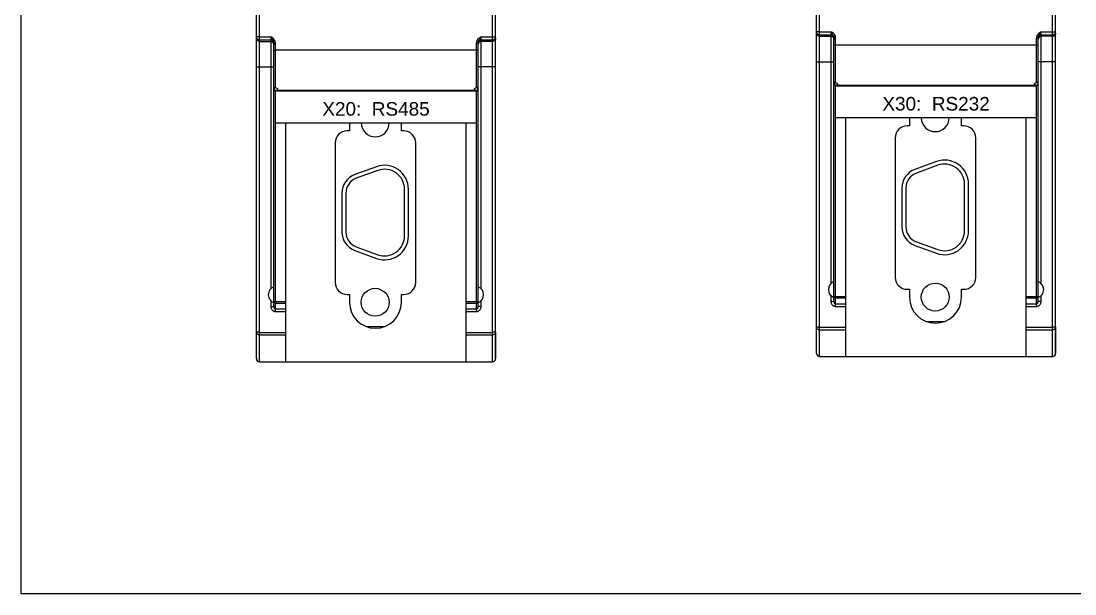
# Model space of a CAD drawing. Header units: inches. Extents: x 57 to 2760, y -193 to 2149.
# Drawn here: x 60.5 to 192.6, y 1083.9 to 1155.8 of the extents above; entities that cross this region are included whole.
import ezdxf

# ---------------------------------------------------------------- set-up
doc = ezdxf.new("R2010")
doc.units = ezdxf.units.IN
doc.header["$MEASUREMENT"] = 0
doc.styles.get("Standard").update_dxf_attribs({"font": 'arial.ttf'})

msp = doc.modelspace()

# ---------------------------------------------------------------- linework, layer by layer
at = {"color": 7, "linetype": 'Continuous'}
for p, q in [((160.20629, 1114.08422), (160.20629, 1213.28422)), ((160.60629, 1113.68422), (160.60629, 1213.68422)), ((189.80629, 1113.68422), (189.80629, 1213.68422)), ((190.20629, 1114.08422), (190.20629, 1213.28422)), ((89.97364, 1113.43886), (89.97364, 1212.63886)), ((90.37364, 1113.03886), (90.37364, 1213.03886)), ((119.57364, 1113.03886), (119.57364, 1213.03886)), ((119.97364, 1113.43886), (119.97364, 1212.63886)), ((89.97364, 1153.80996), (89.97364, 1172.45256)), ((119.97364, 1153.62516), (119.97364, 1172.45256)), ((160.20629, 1154.45532), (160.20629, 1173.09792)), ((190.20629, 1154.27052), (190.20629, 1173.09792)), ((90.37364, 1153.80116), (91.77364, 1153.80116)), ((91.77364, 1153.80116), (91.77364, 1122.16164)), ((118.17364, 1153.80116), (119.57364, 1153.80116)), ((118.17364, 1122.16164), (118.17364, 1153.80116)), ((119.96425, 1153.72414), (119.97364, 1153.80996)), ((160.60629, 1154.44652), (162.00629, 1154.44652)), ((160.60629, 1154.05684), (162.00629, 1154.05684)), ((160.60629, 1153.87204), (162.00629, 1153.87204)), ((162.00629, 1154.44652), (162.00629, 1122.807)), ((188.40629, 1122.807), (188.40629, 1154.44652)), ((188.40629, 1154.44652), (189.80629, 1154.44652)), ((188.40629, 1154.05684), (189.80629, 1154.05684)), ((189.80629, 1153.87204), (188.40629, 1153.87204)), ((190.1969, 1154.3695), (190.20629, 1154.45532)), ((90.37364, 1153.41148), (91.77364, 1153.41148)), ((90.37364, 1153.22668), (91.77364, 1153.22668)), ((92.14319, 1152.98069), (92.17364, 1152.8282)), ((92.17364, 1153.03093), (92.17364, 1153.03098)), ((92.17364, 1147.28801), (92.17364, 1153.03093)), ((92.27364, 1153.02685), (92.37364, 1153.02621)), ((92.37364, 1147.39322), (92.37364, 1153.02621)), ((117.67364, 1153.02685), (117.57364, 1153.02621)), ((117.57364, 1147.39322), (117.57364, 1153.02621)), ((117.77364, 1147.28801), (117.77364, 1153.03098)), ((117.80409, 1152.98069), (117.77364, 1152.8282)), ((118.17364, 1153.41148), (119.57364, 1153.41148)), ((119.57364, 1153.22668), (118.17364, 1153.22668)), ((162.37584, 1153.62605), (162.40629, 1153.47356)), ((162.40629, 1153.67629), (162.40629, 1153.67634)), ((162.40629, 1147.93337), (162.40629, 1153.6763)), ((162.50628, 1153.67221), (162.60629, 1153.67157)), ((162.60629, 1148.03858), (162.60629, 1153.67157)), ((187.80629, 1152.76809), (162.60629, 1152.76809)), ((187.90629, 1153.67221), (187.80629, 1153.67157)), ((187.80629, 1148.03858), (187.80629, 1153.67157)), ((188.00629, 1147.93337), (188.00629, 1153.67634)), ((188.03673, 1153.62605), (188.00629, 1153.47356)), ((117.57364, 1152.12273), (92.37364, 1152.12273)), ((89.97364, 1150.03886), (92.17364, 1150.03886)), ((119.97364, 1150.03886), (117.77364, 1150.03886)), ((160.20629, 1150.68422), (162.40629, 1150.68422)), ((190.20629, 1150.68422), (188.00629, 1150.68422)), ((92.17364, 1119.92269), (92.17364, 1147.24951)), ((92.22364, 1147.46996), (92.22364, 1147.16214)), ((117.72364, 1147.46996), (117.72364, 1147.16214)), ((117.75841, 1147.17327), (117.77364, 1147.24951)), ((117.77364, 1147.16675), (117.76308, 1147.10779)), ((117.77364, 1147.16675), (117.77364, 1147.24951)), ((117.77364, 1119.92269), (117.77364, 1147.24951)), ((162.40629, 1120.56805), (162.40629, 1147.89487)), ((162.45629, 1148.11532), (162.45629, 1147.8075)), ((162.60629, 1119.98165), (162.60629, 1147.74837)), ((187.80629, 1147.69563), (162.60629, 1147.69563)), ((187.80629, 1147.62824), (162.60629, 1147.62824)), ((187.80629, 1119.98165), (187.80629, 1147.74837)), ((187.95629, 1148.11532), (187.95629, 1147.8075)), ((187.99106, 1147.81863), (188.00629, 1147.89487)), ((188.00629, 1147.81211), (187.99572, 1147.75315)), ((188.00629, 1120.56805), (188.00629, 1147.89487)), ((188.00629, 1147.81211), (188.00629, 1147.89487)), ((92.37364, 1119.33628), (92.37364, 1147.10301)), ((117.57364, 1147.05027), (92.37364, 1147.05027)), ((117.57364, 1146.98288), (92.37364, 1146.98288)), ((117.57364, 1119.33628), (117.57364, 1147.10301)), ((187.80629, 1143.62824), (162.60629, 1143.62824)), ((163.90629, 1113.68422), (163.90629, 1143.62824)), ((171.88652, 1143.63912), (171.88652, 1142.63912)), ((178.38653, 1142.63912), (178.38653, 1143.63912)), ((186.50629, 1113.68422), (186.50629, 1143.62824)), ((117.57364, 1142.98288), (92.37364, 1142.98288)), ((93.67364, 1113.03886), (93.67364, 1142.98288)), ((101.65387, 1141.99376), (101.35387, 1141.99376)), ((101.65387, 1142.99376), (101.65387, 1141.99376)), ((108.15389, 1141.99376), (108.15389, 1142.99376)), ((108.45389, 1141.99376), (108.15389, 1141.99376)), ((116.27364, 1113.03886), (116.27364, 1142.98288)), ((171.88652, 1142.63912), (171.58652, 1142.63912)), ((178.68653, 1142.63912), (178.38653, 1142.63912)), ((170.08651, 1141.13912), (170.08651, 1123.62187)), ((180.18654, 1123.62187), (180.18654, 1141.13912)), ((99.85386, 1140.49375), (99.85386, 1122.97651)), ((109.95389, 1122.97651), (109.95389, 1140.49375)), ((175.25686, 1138.15094), (172.56787, 1137.17223)), ((105.02422, 1137.50558), (102.33522, 1136.52687)), ((105.19523, 1137.03573), (102.50623, 1136.05702)), ((175.42788, 1137.68109), (172.73888, 1136.70238)), ((178.78293, 1129.46353), (178.78293, 1135.33186)), ((179.28294, 1129.46353), (179.28294, 1135.33186)), ((100.69027, 1134.17763), (100.69027, 1129.32704)), ((101.19027, 1134.17763), (101.19027, 1129.32704)), ((108.55029, 1128.81817), (108.55029, 1134.68649)), ((109.05029, 1128.81817), (109.05029, 1134.68649)), ((170.92291, 1134.82299), (170.92291, 1129.9724)), ((171.42291, 1134.82299), (171.42291, 1129.9724)), ((102.50623, 1127.44765), (105.19523, 1126.46893)), ((172.56787, 1127.62316), (175.25686, 1126.64445)), ((172.73888, 1128.09301), (175.42788, 1127.1143)), ((102.33522, 1126.9778), (105.02422, 1125.99909)), ((171.58652, 1122.12187), (171.88652, 1122.12187)), ((171.88652, 1122.12187), (171.88652, 1121.12187)), ((178.38653, 1122.12187), (178.68653, 1122.12187)), ((178.38653, 1121.12187), (178.38653, 1122.12187)), ((91.77364, 1120.71608), (91.77364, 1119.98286)), ((101.35387, 1121.47651), (101.65387, 1121.47651)), ((101.65387, 1121.47651), (101.65387, 1120.4765)), ((108.15389, 1120.4765), (108.15389, 1121.47651)), ((108.15389, 1121.47651), (108.45389, 1121.47651)), ((118.17364, 1119.98286), (118.17364, 1120.71608)), ((162.00629, 1121.36144), (162.00629, 1120.62822)), ((162.60629, 1121.22138), (163.90629, 1121.22138)), ((162.60629, 1121.04854), (163.90629, 1121.04854)), ((186.50629, 1121.22138), (188.00629, 1121.22138)), ((186.50629, 1121.04854), (188.00629, 1121.04854)), ((188.40629, 1120.62822), (188.40629, 1121.36144)), ((92.37364, 1120.57602), (93.67364, 1120.57602)), ((92.37364, 1120.40318), (93.67364, 1120.40318)), ((92.37364, 1119.66119), (93.67364, 1119.66119)), ((116.27364, 1120.57602), (117.77364, 1120.57602)), ((116.27364, 1120.40318), (117.77364, 1120.40318)), ((116.27364, 1119.66119), (117.57364, 1119.66119)), ((162.60629, 1120.30655), (163.90629, 1120.30655)), ((162.60629, 1119.98165), (163.90629, 1119.98165)), ((186.50629, 1120.30655), (187.80629, 1120.30655)), ((186.50629, 1119.98165), (187.80629, 1119.98165)), ((92.37364, 1119.33628), (93.67364, 1119.33628)), ((116.27364, 1119.33628), (117.57364, 1119.33628)), ((173.95823, 1118.09426), (176.31482, 1118.09426)), ((103.72558, 1117.4489), (106.08217, 1117.4489)), ((119.97364, 1116.78714), (119.97364, 1113.43886)), ((160.60629, 1117.3658), (163.90629, 1117.3658)), ((160.60629, 1117.04595), (163.90629, 1117.04595)), ((186.50629, 1117.3658), (189.80629, 1117.3658)), ((186.50629, 1117.04595), (189.80629, 1117.04595)), ((190.20629, 1117.4325), (190.20629, 1114.08422)), ((90.37364, 1116.72043), (93.67364, 1116.72043)), ((90.37364, 1116.40059), (93.67364, 1116.40059)), ((116.27364, 1116.72043), (119.57364, 1116.72043)), ((116.27364, 1116.40059), (119.57364, 1116.40059)), ((90.37364, 1113.03886), (119.57364, 1113.03886)), ((160.60629, 1113.68422), (189.80629, 1113.68422))]:
    msp.add_line(p, q, dxfattribs=at)
msp.add_lwpolyline([(60.46636, 2015.39461), (1098.54819, 2015.39461), (1098.54819, 1083.9003), (60.46636, 1083.9003)], close=True)
for points in [[(89.97364, 1153.80996), (89.97874, 1153.74652), (89.99559, 1153.67976), (90.02614, 1153.61261), (90.07162, 1153.54868), (90.13201, 1153.4924), (90.20526, 1153.4485), (90.28749, 1153.42083), (90.37364, 1153.41148)], [(90.37364, 1153.80116), (90.22, 1153.80183), (90.08985, 1153.80376), (90.00331, 1153.80663), (89.97364, 1153.80996)], [(92.37364, 1153.02621), (92.34623, 1153.21322), (92.26342, 1153.39402), (92.12489, 1153.55957), (91.94833, 1153.69589), (91.77364, 1153.80116)], [(92.17364, 1153.03098), (92.1553, 1153.16118), (92.09989, 1153.29428), (92.00758, 1153.43732), (91.89023, 1153.60732), (91.77364, 1153.80116)], [(118.17364, 1153.80116), (118.01583, 1153.7068), (117.878, 1153.60814), (117.76316, 1153.49882), (117.67529, 1153.38021), (117.61605, 1153.25816), (117.58346, 1153.13848), (117.57364, 1153.02621)], [(118.17364, 1153.80116), (118.06836, 1153.62503), (117.97663, 1153.48924), (117.90016, 1153.38017), (117.84149, 1153.28332), (117.80193, 1153.19302), (117.78019, 1153.1085), (117.77364, 1153.03098)], [(119.57364, 1153.80116), (119.72728, 1153.80183), (119.85743, 1153.80376), (119.94397, 1153.80663), (119.97364, 1153.80996)], [(160.60629, 1154.44652), (160.45265, 1154.4472), (160.3225, 1154.44912), (160.23596, 1154.45199), (160.20629, 1154.45532)], [(160.20629, 1154.45532), (160.21139, 1154.39188), (160.22824, 1154.32513), (160.25878, 1154.25797), (160.30427, 1154.19405), (160.36466, 1154.13776), (160.43791, 1154.09386), (160.52014, 1154.06619), (160.60629, 1154.05684)], [(160.60629, 1153.87204), (160.45321, 1153.90237), (160.32344, 1153.98875), (160.23673, 1154.11803), (160.20629, 1154.27052)], [(162.40629, 1153.67634), (162.38795, 1153.80654), (162.33254, 1153.93964), (162.24023, 1154.08268), (162.12288, 1154.25268), (162.00629, 1154.44652)], [(162.60629, 1153.67157), (162.57888, 1153.85858), (162.49607, 1154.03938), (162.35754, 1154.20493), (162.18097, 1154.34125), (162.00629, 1154.44652)], [(162.00629, 1154.05684), (162.15936, 1154.02651), (162.28913, 1153.94013), (162.37584, 1153.81085), (162.40284, 1153.67561)], [(162.00629, 1153.87204), (162.15936, 1153.84171), (162.28913, 1153.75533), (162.37584, 1153.62605)], [(188.40629, 1154.44652), (188.24848, 1154.35216), (188.11064, 1154.2535), (187.99581, 1154.14418), (187.90794, 1154.02557), (187.8487, 1153.90352), (187.81611, 1153.78385), (187.80629, 1153.67157)], [(188.40629, 1154.44652), (188.30101, 1154.27039), (188.20928, 1154.1346), (188.13281, 1154.02553), (188.07413, 1153.92868), (188.03458, 1153.83838), (188.01283, 1153.75386), (188.00629, 1153.67634)], [(188.40629, 1154.05684), (188.25321, 1154.02651), (188.12344, 1153.94013), (188.03673, 1153.81085), (188.00974, 1153.67565)], [(188.40629, 1153.87204), (188.25321, 1153.84171), (188.12344, 1153.75533), (188.03673, 1153.62605)], [(189.80629, 1154.44652), (189.95992, 1154.4472), (190.09007, 1154.44912), (190.17661, 1154.45199), (190.20629, 1154.45532)], [(189.80629, 1154.05684), (189.86996, 1154.06192), (189.93697, 1154.07871), (190.00438, 1154.10914), (190.06856, 1154.15445), (190.12506, 1154.21461), (190.16912, 1154.28758), (190.1969, 1154.3695)], [(190.20629, 1154.27052), (190.17584, 1154.11803), (190.08913, 1153.98875), (189.95936, 1153.90237), (189.80629, 1153.87204)], [(90.37364, 1153.22668), (90.22056, 1153.25701), (90.0908, 1153.34339), (90.00409, 1153.47267), (89.97364, 1153.62516)], [(91.77364, 1153.41148), (91.92671, 1153.38115), (92.05648, 1153.29477), (92.14319, 1153.16549), (92.17019, 1153.03025)], [(91.77364, 1153.22668), (91.92671, 1153.19635), (92.05648, 1153.10997), (92.14319, 1152.98069)], [(92.17364, 1153.03098), (92.20043, 1153.02859), (92.27364, 1153.02685)], [(117.77364, 1153.03098), (117.74684, 1153.0286), (117.67364, 1153.02685)], [(118.17364, 1153.41148), (118.02056, 1153.38115), (117.8908, 1153.29477), (117.80409, 1153.16549), (117.77709, 1153.03029)], [(118.17364, 1153.22668), (118.02056, 1153.19635), (117.8908, 1153.10997), (117.80409, 1152.98069)], [(119.57364, 1153.41148), (119.63731, 1153.41656), (119.70433, 1153.43335), (119.77174, 1153.46378), (119.83591, 1153.50909), (119.89241, 1153.56925), (119.93647, 1153.64222), (119.96425, 1153.72414)], [(119.97364, 1153.62516), (119.94319, 1153.47267), (119.85648, 1153.34339), (119.72671, 1153.25701), (119.57364, 1153.22668)], [(162.40629, 1153.67634), (162.43308, 1153.67396), (162.50628, 1153.67221)], [(162.40629, 1152.68778), (162.42019, 1152.7176), (162.46148, 1152.74354), (162.52634, 1152.76153), (162.60629, 1152.76809)], [(188.00629, 1152.68778), (187.99238, 1152.7176), (187.95109, 1152.74354), (187.88623, 1152.76153), (187.80629, 1152.76809)], [(188.00629, 1153.67634), (187.97949, 1153.67396), (187.90629, 1153.67221)], [(92.17364, 1152.04242), (92.18754, 1152.07224), (92.22883, 1152.09818), (92.2937, 1152.11617), (92.37364, 1152.12273)], [(117.77364, 1152.04242), (117.75974, 1152.07224), (117.71845, 1152.09818), (117.65358, 1152.11617), (117.57364, 1152.12273)], [(92.22364, 1147.46996), (92.18645, 1147.52879), (92.17364, 1147.59583)], [(92.17364, 1147.28801), (92.18645, 1147.22097), (92.22364, 1147.16214)], [(92.37364, 1147.05027), (92.2971, 1147.06544), (92.23222, 1147.10863), (92.18886, 1147.17327), (92.17364, 1147.24951)], [(92.37364, 1146.98288), (92.31204, 1146.99182), (92.25738, 1147.01714), (92.2137, 1147.05636), (92.18423, 1147.1077), (92.17364, 1147.16675)], [(92.37364, 1147.39322), (92.2918, 1147.41971), (92.22364, 1147.46996)], [(92.22364, 1147.16214), (92.2918, 1147.11544), (92.37364, 1147.10301)], [(92.67364, 1147.21978), (92.65268, 1147.26908), (92.59148, 1147.31898), (92.49536, 1147.36269), (92.37364, 1147.39322)], [(92.37364, 1147.10301), (92.49536, 1147.11732), (92.59148, 1147.14167), (92.65269, 1147.17625), (92.67364, 1147.21978)], [(117.57364, 1147.39322), (117.45192, 1147.36269), (117.35579, 1147.31898), (117.29459, 1147.26908), (117.27364, 1147.21978)], [(117.27364, 1147.21978), (117.29459, 1147.17625), (117.35579, 1147.14167), (117.45192, 1147.11732), (117.57364, 1147.10301)], [(117.72364, 1147.46996), (117.65551, 1147.41973), (117.57364, 1147.39322)], [(117.57364, 1147.05027), (117.65017, 1147.06544), (117.71506, 1147.10863), (117.75841, 1147.17327)], [(117.57364, 1147.10301), (117.65552, 1147.11546), (117.72364, 1147.16214)], [(117.77364, 1147.59583), (117.76076, 1147.52862), (117.72364, 1147.46996)], [(117.72364, 1147.16214), (117.76076, 1147.22081), (117.77364, 1147.28801)], [(162.45629, 1148.11532), (162.4191, 1148.17415), (162.40629, 1148.24119)], [(162.40629, 1147.93337), (162.4191, 1147.86633), (162.45629, 1147.8075)], [(162.60629, 1147.69563), (162.52975, 1147.7108), (162.46486, 1147.75399), (162.42151, 1147.81863), (162.40629, 1147.89487)], [(162.60629, 1147.62824), (162.54469, 1147.63718), (162.49002, 1147.6625), (162.44634, 1147.70172), (162.41688, 1147.75307), (162.40629, 1147.81211)], [(162.60629, 1148.03858), (162.52444, 1148.06507), (162.45629, 1148.11532)], [(162.45629, 1147.8075), (162.52445, 1147.76081), (162.60629, 1147.74837)], [(162.90629, 1147.86514), (162.88533, 1147.91444), (162.82413, 1147.96434), (162.728, 1148.00805), (162.60629, 1148.03858)], [(162.60629, 1147.74837), (162.728, 1147.76268), (162.82413, 1147.78703), (162.88533, 1147.82161), (162.90629, 1147.86514)], [(187.80629, 1148.03858), (187.68457, 1148.00805), (187.58844, 1147.96434), (187.52724, 1147.91444), (187.50629, 1147.86514)], [(187.50629, 1147.86514), (187.52724, 1147.82161), (187.58844, 1147.78703), (187.68457, 1147.76268), (187.80629, 1147.74837)], [(187.95629, 1148.11532), (187.88815, 1148.06509), (187.80629, 1148.03858)], [(187.80629, 1147.69563), (187.88282, 1147.7108), (187.94771, 1147.75399), (187.99106, 1147.81863)], [(187.80629, 1147.74837), (187.88816, 1147.76082), (187.95629, 1147.8075)], [(187.99572, 1147.75315), (187.96644, 1147.70197), (187.92278, 1147.66265), (187.86796, 1147.6372), (187.80629, 1147.62824)], [(188.00629, 1148.24119), (187.99341, 1148.17399), (187.95629, 1148.11532)], [(187.95629, 1147.8075), (187.99341, 1147.86617), (188.00629, 1147.93337)], [(117.76308, 1147.10779), (117.73379, 1147.05661), (117.69013, 1147.01729), (117.63531, 1146.99184), (117.57364, 1146.98288)], [(162.60629, 1121.04854), (162.53071, 1121.06286), (162.46579, 1121.10423), (162.42162, 1121.16755), (162.40629, 1121.24173)], [(162.40629, 1121.24173), (162.42162, 1121.23392), (162.46579, 1121.22725), (162.53071, 1121.22289), (162.60629, 1121.22138)], [(188.00629, 1121.24173), (187.99106, 1121.1678), (187.94771, 1121.10512), (187.88282, 1121.06325), (187.80629, 1121.04854)], [(187.80629, 1121.22138), (187.88307, 1121.22294), (187.94834, 1121.22741), (187.99142, 1121.23403), (188.00629, 1121.24173)], [(91.77364, 1119.98286), (91.92671, 1119.97828), (92.05648, 1119.96524), (92.14319, 1119.94572), (92.17364, 1119.92269)], [(91.77364, 1119.98286), (91.78475, 1119.85906), (91.81364, 1119.7508), (91.85503, 1119.65778), (91.90504, 1119.57912), (91.96027, 1119.51427), (92.01766, 1119.46243), (92.0752, 1119.42197), (92.13246, 1119.39084), (92.1902, 1119.36726), (92.24959, 1119.35026), (92.31092, 1119.33983), (92.37364, 1119.33628)], [(92.17364, 1120.59636), (92.18897, 1120.58855), (92.23315, 1120.58189), (92.29806, 1120.57753), (92.37364, 1120.57602)], [(92.37364, 1120.40318), (92.29806, 1120.4175), (92.23315, 1120.45887), (92.18897, 1120.52219), (92.17364, 1120.59636)], [(92.17364, 1119.92269), (92.17734, 1119.87264), (92.18697, 1119.82887), (92.20077, 1119.79125), (92.21744, 1119.75944), (92.23585, 1119.73321), (92.25498, 1119.71223), (92.27416, 1119.69586), (92.29325, 1119.68327), (92.3125, 1119.67372), (92.33229, 1119.66684), (92.35273, 1119.66262), (92.37364, 1119.66119)], [(117.57364, 1120.57602), (117.65042, 1120.57758), (117.71569, 1120.58204), (117.75877, 1120.58867), (117.77364, 1120.59636)], [(117.77364, 1120.59636), (117.75841, 1120.52243), (117.71506, 1120.45976), (117.65017, 1120.41788), (117.57364, 1120.40318)], [(117.57364, 1119.33628), (117.62863, 1119.33901), (117.685, 1119.34752), (117.74296, 1119.36258), (117.80248, 1119.38518), (117.8632, 1119.4166), (117.92425, 1119.45821), (117.98409, 1119.5113), (118.04076, 1119.57714), (118.09167, 1119.65671), (118.13357, 1119.75062), (118.16259, 1119.85939), (118.17364, 1119.98286)], [(117.57364, 1119.66119), (117.59197, 1119.66229), (117.61076, 1119.66574), (117.63008, 1119.67183), (117.64993, 1119.68098), (117.67017, 1119.69369), (117.69051, 1119.71053), (117.71045, 1119.732), (117.72934, 1119.75863), (117.74631, 1119.79081), (117.76028, 1119.82878), (117.76995, 1119.87276), (117.77364, 1119.92269)], [(118.17364, 1119.98286), (118.02056, 1119.97828), (117.8908, 1119.96524), (117.80409, 1119.94572), (117.77364, 1119.92269)], [(162.00629, 1120.62822), (162.01739, 1120.50442), (162.04629, 1120.39616), (162.08768, 1120.30314), (162.13769, 1120.22449), (162.19292, 1120.15963), (162.25031, 1120.10779), (162.30785, 1120.06734), (162.36511, 1120.03621), (162.42285, 1120.01262), (162.48224, 1119.99562), (162.54357, 1119.98519), (162.60629, 1119.98165)], [(162.00629, 1120.62822), (162.15936, 1120.62364), (162.28913, 1120.6106), (162.37584, 1120.59108), (162.40629, 1120.56805)], [(162.40629, 1120.56805), (162.40999, 1120.518), (162.41962, 1120.47423), (162.43342, 1120.43662), (162.45009, 1120.4048), (162.4685, 1120.37857), (162.48763, 1120.35759), (162.50681, 1120.34122), (162.5259, 1120.32863), (162.54514, 1120.31908), (162.56494, 1120.31221), (162.58538, 1120.30798), (162.60629, 1120.30655)], [(187.80629, 1119.98165), (187.86127, 1119.98437), (187.91764, 1119.99289), (187.97561, 1120.00794), (188.03513, 1120.03054), (188.09585, 1120.06196), (188.1569, 1120.10357), (188.21673, 1120.15667), (188.2734, 1120.2225), (188.32432, 1120.30207), (188.36622, 1120.39598), (188.39524, 1120.50476), (188.40629, 1120.62822)], [(187.80629, 1120.30655), (187.82462, 1120.30765), (187.84341, 1120.3111), (187.86273, 1120.31719), (187.88257, 1120.32634), (187.90281, 1120.33906), (187.92316, 1120.35589), (187.9431, 1120.37737), (187.96198, 1120.40399), (187.97895, 1120.43617), (187.99292, 1120.47414), (188.0026, 1120.51812), (188.00629, 1120.56805)], [(188.40629, 1120.62822), (188.25321, 1120.62364), (188.12344, 1120.6106), (188.03673, 1120.59108), (188.00629, 1120.56805)], [(90.37364, 1116.72043), (90.22029, 1116.72553), (90.09038, 1116.74004), (90.00375, 1116.76175), (89.97364, 1116.78714)], [(89.97364, 1116.78714), (89.97883, 1116.72506), (89.99592, 1116.65992), (90.02682, 1116.59455), (90.0727, 1116.53249), (90.13341, 1116.47806), (90.20664, 1116.43588), (90.28842, 1116.40946), (90.37364, 1116.40059)], [(119.97364, 1116.78714), (119.96916, 1116.72945), (119.95396, 1116.66739), (119.92561, 1116.60348), (119.88219, 1116.54114), (119.82275, 1116.4847), (119.74856, 1116.4395), (119.66358, 1116.41049), (119.57364, 1116.40059)], [(119.97364, 1116.78714), (119.94353, 1116.76175), (119.8569, 1116.74004), (119.72698, 1116.72553), (119.57364, 1116.72043)], [(160.20629, 1117.4325), (160.21148, 1117.37042), (160.22857, 1117.30528), (160.25947, 1117.23991), (160.30535, 1117.17785), (160.36605, 1117.12343), (160.43929, 1117.08124), (160.52107, 1117.05482), (160.60629, 1117.04595)], [(160.60629, 1117.3658), (160.45294, 1117.37089), (160.32303, 1117.3854), (160.2364, 1117.40711), (160.20629, 1117.4325)], [(190.20629, 1117.4325), (190.17617, 1117.40711), (190.08954, 1117.3854), (189.95963, 1117.37089), (189.80629, 1117.3658)], [(190.20629, 1117.4325), (190.20181, 1117.37481), (190.18661, 1117.31275), (190.15825, 1117.24884), (190.11484, 1117.18651), (190.0554, 1117.13006), (189.9812, 1117.08487), (189.89623, 1117.05585), (189.80629, 1117.04595)]]:
    msp.add_lwpolyline(points, dxfattribs=at)
for centre in [(104.87028, 1120.4969), (175.10292, 1121.14227)]:
    msp.add_circle(centre, 1.75, dxfattribs=at)
for centre, radius, start, end in [((175.10292, 1143.65312), 1.75, 180.8146791, 0), ((101.35387, 1140.49375), 1.5, 90, 180), ((104.87028, 1143.00776), 1.75, 180.8146791, 0), ((108.45389, 1140.49375), 1.5, 0, 90), ((171.58652, 1141.13912), 1.5, 90, 180), ((178.68653, 1141.13912), 1.5, 0, 90), ((176.28293, 1135.33186), 3.00001, 0, 110), ((106.05028, 1134.68649), 3.00001, 0, 110), ((106.05028, 1134.68649), 2.50001, 0, 110), ((173.42292, 1134.82299), 2.50001, 110, 180), ((173.42292, 1134.82299), 2.00001, 110, 180), ((176.28293, 1135.33186), 2.50001, 0, 110), ((103.19027, 1134.17763), 2.50001, 110, 180), ((103.19027, 1134.17763), 2.00001, 110, 180), ((173.42292, 1129.9724), 2.50001, 180, 250), ((173.42292, 1129.9724), 2.00001, 180, 250), ((103.19027, 1129.32704), 2.50001, 180, 250), ((103.19027, 1129.32704), 2.00001, 180, 250), ((106.05028, 1128.81817), 3.00001, 250, 0), ((106.05028, 1128.81817), 2.50001, 250, 0), ((176.28293, 1129.46353), 3.00001, 250, 0), ((176.28293, 1129.46353), 2.50001, 250, 0), ((171.58652, 1123.62187), 1.5, 180, 270), ((178.68653, 1123.62187), 1.5, 270, 0), ((92.53792, 1121.43886), 1.06429, 110.0159596, 249.9840404), ((101.35387, 1122.97651), 1.5, 180, 270), ((108.45389, 1122.97651), 1.5, 270, 0), ((117.40935, 1121.43886), 1.06429, 290.0159596, 69.9840404), ((162.77057, 1122.08422), 1.06429, 110.0159596, 249.9840404), ((187.642, 1122.08422), 1.06429, 290.0159596, 69.9840404), ((175.13652, 1121.12187), 3.25001, 180, 0), ((104.90388, 1120.4765), 3.25001, 180, 0), ((90.37364, 1113.43886), 0.4, 180, 270), ((119.57364, 1113.43886), 0.4, 270, 0), ((160.60629, 1114.08422), 0.4, 180, 270), ((189.80629, 1114.08422), 0.4, 270, 0)]:
    msp.add_arc(centre, radius, start, end, dxfattribs=at)

# ---------------------------------------------------------------- texts
at = {"char_height": 1.7, "width": 25.5322771, "attachment_point": 2}
for s, insert in [('X30:  RS232 ', (175.21115, 1146.25705)), ('X20:  RS485 ', (104.97851, 1145.61169))]:
    msp.add_mtext(s, dxfattribs=dict(at, insert=insert))

doc.saveas('drawing.dxf')
